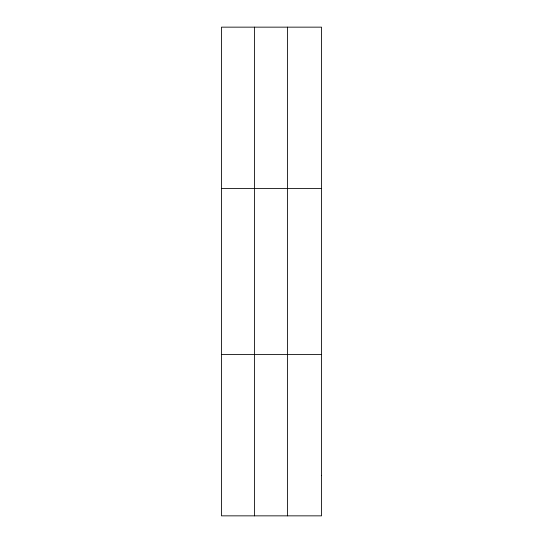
<?xml version="1.0" encoding="UTF-8"?>
<svg xmlns="http://www.w3.org/2000/svg" width="543" height="543" viewBox="0 0 543 543"><rect width="100%" height="100%" fill="white"/><g stroke="black" fill="none" stroke-linecap="round" stroke-linejoin="round"><path stroke-width="0.81" d="M254.491 515.85L254.491 27.15M287.512 515.85L287.512 27.15M221.469 188.421L321.531 188.421M221.469 354.579L321.531 354.579M321.531 475.532L321.531 515.85L221.469 515.85L221.469 27.15L321.531 27.15L321.531 475.532"/></g></svg>
